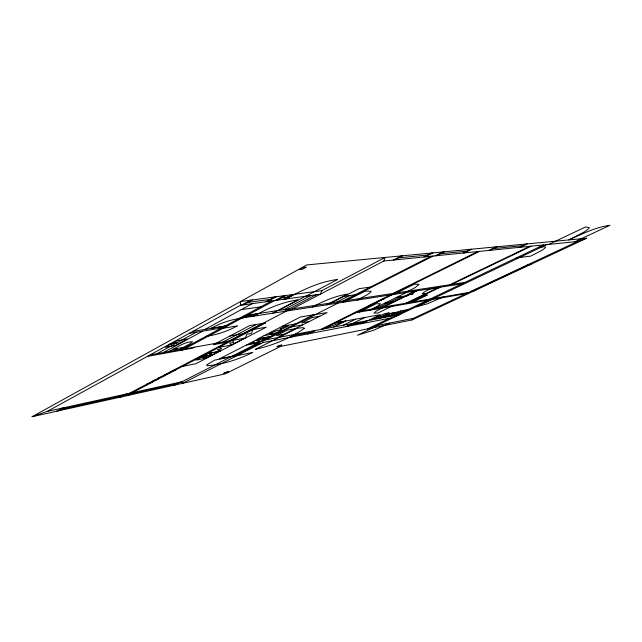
<?xml version="1.0" encoding="UTF-8"?>
<svg xmlns="http://www.w3.org/2000/svg" width="642" height="642" viewBox="0 0 642 642"><rect width="100%" height="100%" fill="white"/><g stroke="black" fill="none" stroke-linecap="round" stroke-linejoin="round"><path stroke-width="0.96" d="M146.625 385.144L146.713 384.237L152.355 382.142L152.475 381.22L158.141 379.117L158.301 378.17L163.999 376.06L164.191 375.088L169.921 372.962L170.154 371.967L175.908 369.832L173.155 370.394M316.073 294.782L284.358 311.41L292.206 308.914L383.804 261.021L385.064 257.458L321.883 290.633L240.557 301.531L240.429 305.279L47.283 411.378L32.1 416.698L306.82 264.921L586.676 238.222L411.915 319.965L280.514 346.431L225.358 373.837L32.1 416.698M321.883 290.633L320.39 294.18L240.365 305.311M356.639 311.691L356.021 312.638L322.669 329.105L345.942 320.96L380.353 314.652L368.267 320.494M244.353 315.679L242.275 317.942L184.479 349.007L179.624 350.54L271.743 300.929M411.915 319.965L413.592 318.272L577.463 241.504L586.676 238.222M412.188 293.964C414.154 293.049 408.777 295.464 412.172 294.036M241.464 305.135L250.436 300.207M243.446 304.862L252.418 299.942M175.667 343.213L176.165 343.277M157.025 353.678L196.356 332.163M176.574 343.117L176.077 343.045M204.87 329.458L252.218 303.642M163.558 352.474L202.671 331.168M56.592 411.265L62.563 408.015M58.599 410.824L64.569 407.574M168.926 351.463C176.47 347.94 183.869 341.825 192.536 341.713L190.265 343.647L179.287 349.585M265.627 301.78L274.503 296.981M267.497 301.523L276.365 296.732M461.895 283.844L239.297 318.4L247.322 315.222L274.664 300.528M275.274 300.44L284.109 295.697M243.238 317.79L248.293 315.078M277.087 300.191L285.915 295.456M245.083 317.501L250.131 314.797M250.605 316.65L255.644 313.954M283.443 299.308L292.238 294.606M194.365 347.218L192.552 348.181L147.307 356.43M252.41 316.37L257.442 313.681M285.225 299.06L294.012 294.365M253.791 316.153C267.529 308.505 282.255 302.125 297.92 299.846L272.545 313.24M286.236 298.923C302.262 290.032 319.202 281.79 337.588 279.455L305.849 296.203M216.057 343.277L213.361 344.698L226.971 342.218M216.169 343.261L249.682 325.574L262.947 323.367L229.627 340.814M278.684 310.431L305.44 296.323M284.021 309.621L310.704 295.593M222.959 342.025L256.367 324.467M119.982 397.205L125.92 394.092M121.731 396.82L127.67 393.707M129.331 393.337L286.468 311.081M132.108 392.727L265.507 322.99L262.843 323.432M126.522 395.753L132.461 392.655M128.248 395.376L134.186 392.27M203.699 357.57L204.092 357.618M210.127 354.224L211.571 353.798L210.48 354.079M204.445 357.474L204.052 357.433M393.249 260.074L401.258 255.909M394.742 259.922L402.735 255.765M231.345 345.035L244.538 338.182M312.164 307.093C323.279 301.218 335.004 296.026 347.523 294.124L326.553 304.862M258.694 338.727L219.548 358.79L238.391 354.97M331.095 302.952L359.03 288.659L370.354 287.094M423.816 256.993L431.609 253.012M173.372 385.369L179.246 382.367M425.164 256.856L432.949 252.884M336.914 302.053L349.585 295.593M174.921 385.023L180.795 382.03M264.095 335.654L257.699 338.912L270.852 336.472L277.208 333.262L264.022 335.67L300.408 317.012L327.043 312.574L277.577 337.572M47.283 411.378L181.822 381.805L313.264 314.877M265.668 339.875L338.061 303.072M236.705 354.849L256.439 344.818M342.643 301.178L431.023 256.262M262.899 342.547L182.497 383.338L181.822 381.805M344.906 300.825L433.133 256.054M343.005 302.302L365.049 291.123L370.956 291.235L370.851 291.982L367.625 294.526L357.145 300.111M435.324 255.829L443.036 251.921M436.624 255.701L444.328 251.8M289.093 337.523L295.745 334.193M290.465 337.259L297.118 333.936M463.155 253.028L470.642 249.289M464.335 252.908L471.814 249.176M307.646 333.968L314.227 330.702M308.946 333.72L315.535 330.453M393.048 293.442L477.728 251.56M320.631 329.49L390.553 294.919M394.99 293.145L479.518 251.375M427.596 300.207L354.023 312.983L358.629 311.346L392.495 294.622M393.418 294.477L414.347 284.149L419.057 284.342L415.454 287.431L405.383 292.624M359.207 312.084L376.068 303.77L380.409 303.706L377.793 306.09L369.704 310.263M488.819 250.436L496.106 246.857M333.543 327.051L345.942 320.96L335.164 322.934M489.902 250.332L497.173 246.761M373.251 308.826L406.643 292.423M377.56 308.088L400.616 296.805M343.277 325.213L355.588 319.194M381.813 307.349L415.061 291.115M383.659 307.036L416.859 290.842M384.269 306.924L376.397 310.953L373.957 313.135L378.002 312.983L393.907 305.263M410.174 294.421L406.041 296.139M410.455 294.381L413.978 292.567L413.071 292.712M346.182 326.585L352.61 323.456M352.739 323.432L364.961 317.477M347.354 326.361L353.774 323.231M568.804 239.923L584.702 231.722L588.971 228.464L589.139 227.509L585.424 227.011L548.878 244.385M360.643 323.809L366.999 320.735M361.759 323.592L368.115 320.527M519.346 247.363L526.36 243.976M520.301 247.266L527.307 243.88M371.293 319.893L384.365 313.786L389.204 312.646L377.127 318.793M406.009 303.176L438.574 287.472M407.726 302.88L440.292 287.199M427.187 295.063L414.507 301.162L409.58 302.005L427.187 295.063L422.316 295.866M379.141 318.44L389.285 313.561L398.369 311.892L388.298 316.715M449.898 284.711L529.835 246.303M451.511 284.462L531.303 246.159M389.365 314.957L389.766 314.66M389.766 314.829L388.314 315.278L389.237 314.877M389.838 318.215L262.867 342.555L263.276 340.324L399.846 314.532L389.838 318.215L367.352 328.937L376.469 325.663L546.719 244.602M396.058 315.246L543.501 244.931M433.952 298.466L416.209 306.916L427.42 303.778L443.678 296.789M378.379 325.285L357.538 335.196L373.5 330.285L389.75 323.014M574.783 241.777L609.9 225.302C595.985 227.124 583.201 233.56 570.481 239.129M474.181 290.369L528.109 265.122M412.469 293.137L412.397 293.161M210.472 354.007L209.42 354.553L210.528 354.344M388.787 315.013L389.638 314.805M384.285 298.682L380.907 299.694L381.444 300.079L378.066 301.098L378.62 301.475L369.632 305.271L370.217 305.624L368.235 305.953M61.576 409.203L122.943 395.649M131.209 393.827L176.301 383.868M233.487 355.499L239.899 354.207M182.489 366.405L195.954 363.685L266.237 327.203L253.125 329.466L251.295 333.463L246.817 334.257L245.413 338.013L232.147 340.437L233.76 342.395L229.78 343.125L231.409 345.019M376.469 325.663L413.592 318.272M206.86 353.662L220.214 351.094M254.818 344.634L261.174 343.414M253.245 345.436L259.609 344.208M293.787 335.606L310.929 332.339M350.556 324.796L363.813 322.276M246.6 345.043L257.98 342.876L269.913 336.793L258.598 338.904M232.211 344.866L218.914 347.362L221.723 348.855L217.197 349.713L220.238 351.086M374.888 318.159L380.698 317.076M284.366 334.169L276.517 335.63L287.423 330.1L295.232 328.68M335.533 322.91L345.34 321.112M184.479 349.007L229.651 340.814M150.035 354.946L182.352 349.071L182.657 349.986M173.059 349.216L183.395 347.362M291.011 326.987L302.599 324.924M282.48 326.208L295.464 323.937M309.332 321.546L301.579 322.902L312.173 317.525L319.868 316.217M229.836 336.047L243.214 333.704M430.926 299.734L466.277 293.587M471.092 291.332L474.294 290.786M358.629 311.346L430.06 299.036M433.374 298.57L468.636 292.479M472.576 290.641L475.778 290.096M205.93 336.376C216.932 334.779 227.605 331.176 237.396 325.919L220.054 328.768M384.719 303.209L393.201 301.788M426.946 293.619L422.083 293.851L424.667 291.733L429.667 289.149L439.345 287.64M189.326 333.358L221.338 328.078M228.247 325.478L211.13 328.255C220.704 323.03 231.2 319.451 242.034 318.071M192.873 331.4L224.764 326.224M409.861 294.277L412.654 293.635L409.259 294.574M396.283 297.503L404.789 296.131M406.771 295.785L407.71 295.625M412.357 293.065L413.263 292.921M389.71 295.344L391.652 295.039M247.603 316.153L253.117 315.302M247.322 315.222L289.309 308.81M292.206 308.914L464.912 282.408M343.815 296.443L355.267 294.758M241.151 309.677L260.78 306.836M528.214 264.576L531.207 264.167M526.601 265.331L529.602 264.913M247.916 302.406L270.049 299.389M281.485 297.832L287.825 296.965M516.409 257.851L530.741 256.118L542.546 249.987L545.435 247.652L545.347 247.01L544.215 246.745L538.782 247.178M383.804 261.021L577.463 241.504M398.73 257.851L427.7 255.01M440.468 253.759L466.886 251.158M493.529 248.55L522.845 245.669M207.189 364.632L206.796 365.386L207.414 365.779C223.111 364.423 238.511 359.488 252.603 352.466L214.492 360.162L207.189 364.632M281.445 329.836L277.553 332.099A6.243 0.907 -20.3 0 1 273.187 333.639L270.113 334.201A6.243 0.907 -20.3 0 1 270.266 333.423L276.999 330.461L281.445 329.836M175.033 343.406L177.369 342.724L175.033 343.406M304.172 328.463C289.743 338.591 272.633 345.46 255.396 349.344L297.005 328.327L302.711 327.661L303.963 327.877L304.172 328.463M250.276 343.598C253.261 344.345 258.349 339.738 250.276 343.598M256.262 340.541C259.191 341.311 264.408 336.641 256.262 340.541M255.981 342.515C258.87 343.269 264.039 338.679 255.981 342.515M261.952 339.474C264.785 340.26 270.073 335.606 261.952 339.474M280.297 328.6L280.129 329.21L282.424 328.8L288.699 325.903L284.534 326.642L280.297 328.6M203.161 357.746L205.143 357.145L203.161 357.746M407.461 295.577L407.461 295.577M303.377 267.409L299.533 269.536L302.559 269.231L306.394 267.112L303.377 267.409M170.395 343.879L168.966 344.666L174.191 343.229L170.395 343.879M177.112 340.742L165.211 347.274L175.475 345.468L187.336 339L177.112 340.742M175.715 349.368L175.025 349.738L177.361 349.071L175.715 349.368M201.7 356.735L200.44 357.401L204.854 356.125L201.7 356.735M201.909 357.008L195.922 360.13L205.978 358.148L211.932 355.05L201.909 357.008M208.57 353.525L202.519 356.679L212.542 354.729L218.577 351.599L208.57 353.525M225.856 372.272L223.568 373.419L228.392 371.718L225.856 372.272M279.398 345.516L276.887 346.768L281.878 345.019L279.398 345.516M375.851 318.424L375.249 318.713L376.774 318.247L375.851 318.424M389.148 313.858L381.829 317.373L389.453 315.936L396.724 312.461L389.148 313.858M386.901 315.928L384.133 317.252L387.744 315.768L386.901 315.928M400.568 310.945L388.675 316.634L407.879 309.605L400.568 310.945"/></g></svg>
